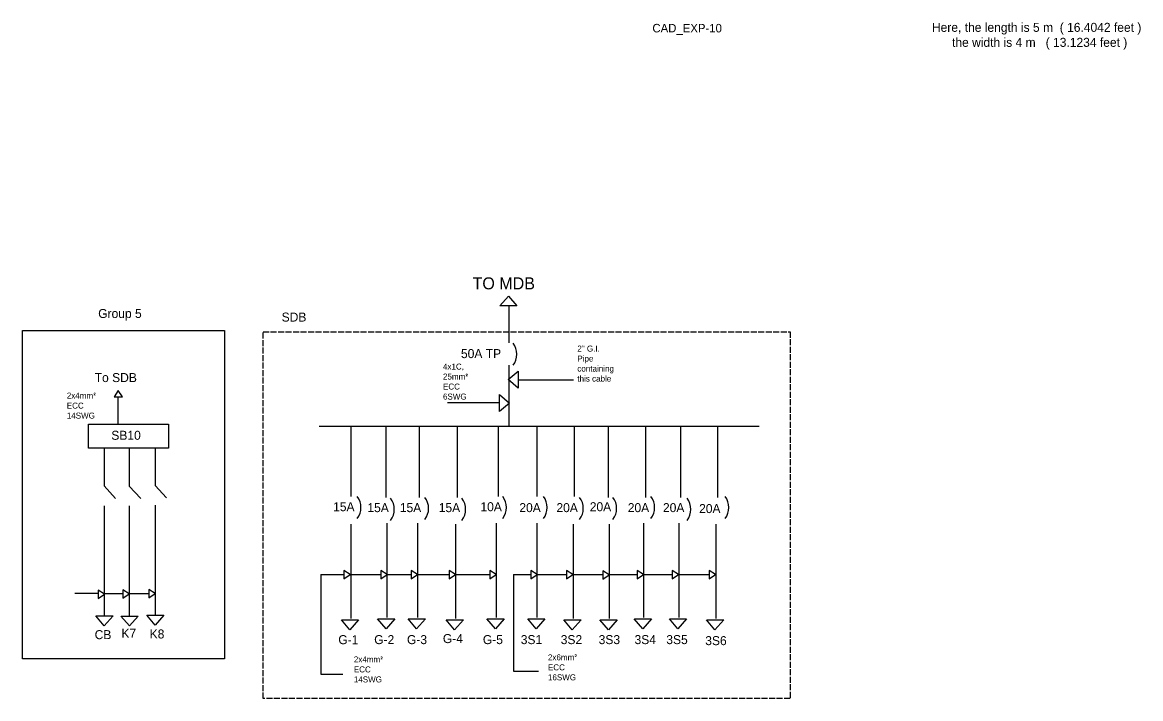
# Model space of a CAD drawing. Header units: inches. Extents: x 833 to 7247, y -1374 to 1597.
# Drawn here: x 4438 to 6674, y -1235 to 118 of the extents above; entities that cross this region are included whole.
import ezdxf

# ---------------------------------------------------------------- set-up
doc = ezdxf.new("R2010")
doc.units = ezdxf.units.IN
doc.header["$MEASUREMENT"] = 0
doc.linetypes.add('ACAD_ISO02W100', pattern=[15, 12, -3])

msp = doc.modelspace()

# ---------------------------------------------------------------- linework, layer by layer
at = {"color": 7}
for p, q in [((5392.26, -449), (5409.77, -429.32)), ((5409.77, -429.32), (5426.66, -449)), ((5426.35, -449), (5392.26, -449)), ((5410.24, -449.25), (5410.24, -523.05)), ((5409.29, -596.38), (5428.98, -579.49)), ((5410.24, -567.92), (5410.24, -689.48)), ((5428.98, -579.81), (5428.98, -613.9)), ((5428.98, -613.9), (5409.29, -596.38)), ((5429.01, -597.02), (5539.59, -597.02)), ((4629.05, -618.3), (4621.11, -631.01)), ((4637.79, -631.01), (4629.05, -618.3)), ((4621.11, -631.01), (4637.79, -631.01)), ((4629.05, -685.72), (4629.05, -631.01)), ((5391.98, -643.01), (5287.41, -643.01)), ((5392, -660.24), (5392, -626.14)), ((5392, -626.14), (5411.69, -643.66)), ((5411.69, -643.66), (5392, -660.55)), ((5031.21, -689.41), (5911.2, -689.41)), ((5094.2, -689.41), (5094.2, -830.07)), ((5164.6, -691.26), (5164.6, -831.92)), ((5231.29, -691.26), (5231.29, -831.92)), ((5307.25, -691.26), (5307.25, -831.92)), ((5388.76, -689.41), (5388.76, -830.07)), ((5466.57, -689.41), (5466.57, -830.07)), ((5540.68, -689.41), (5540.68, -830.07)), ((5609.22, -691.26), (5609.22, -831.92)), ((5683.33, -691.26), (5683.33, -831.92)), ((5753.73, -691.26), (5753.73, -831.92)), ((5827.83, -691.26), (5827.83, -831.92)), ((4601.17, -733.31), (4601.17, -809.23)), ((4651.44, -733.31), (4651.44, -809.58)), ((4702.94, -733.31), (4702.94, -808.01)), ((4601.17, -809.23), (4624.05, -834.17)), ((4651.44, -809.58), (4674.32, -834.52)), ((4702.94, -808.01), (4725.82, -832.95)), ((4601.17, -848.72), (4601.17, -1069.01)), ((4651.44, -849.07), (4651.44, -1069.36)), ((4702.94, -847.49), (4702.94, -1067.79)), ((5094.2, -885.59), (5094.2, -1074.38)), ((5166.45, -883.74), (5166.45, -1072.53)), ((5227.59, -883.74), (5227.59, -1072.53)), ((5303.54, -885.59), (5303.54, -1074.38)), ((5385.06, -883.74), (5385.06, -1072.53)), ((5466.57, -883.74), (5466.57, -1072.53)), ((5538.82, -885.59), (5538.82, -1074.38)), ((5611.08, -885.59), (5611.08, -1074.38)), ((5679.62, -883.74), (5679.62, -1072.53)), ((5750.02, -883.74), (5750.02, -1072.53)), ((5824.12, -885.59), (5824.12, -1074.38)), ((5080.68, -978.29), (5080.68, -994.96)), ((5093.4, -986.23), (5080.68, -978.29)), ((5154.59, -978.29), (5154.59, -994.96)), ((5167.31, -986.23), (5154.59, -978.29)), ((5214.99, -978.29), (5214.99, -994.96)), ((5227.71, -986.23), (5214.99, -978.29)), ((5291.29, -978.29), (5291.29, -994.96)), ((5304, -986.23), (5291.29, -978.29)), ((5372.35, -978.29), (5372.35, -994.96)), ((5385.07, -986.23), (5372.35, -978.29)), ((5454.21, -978.29), (5454.21, -994.96)), ((5466.92, -986.23), (5454.21, -978.29)), ((5525.73, -978.29), (5525.73, -994.96)), ((5538.45, -986.23), (5525.73, -978.29)), ((5598.05, -979.08), (5598.05, -995.76)), ((5610.77, -987.02), (5598.05, -979.08)), ((5667.2, -978.29), (5667.2, -994.96)), ((5679.91, -986.23), (5667.2, -978.29)), ((5737.13, -978.29), (5737.13, -994.96)), ((5749.85, -986.23), (5737.13, -978.29)), ((5811.04, -978.29), (5811.04, -994.96)), ((5823.76, -986.23), (5811.04, -978.29)), ((5034.55, -986.24), (5080.68, -986.24)), ((5034.55, -986.24), (5034.55, -1185.72)), ((5080.68, -994.96), (5093.4, -986.23)), ((5093.38, -986.24), (5154.59, -986.24)), ((5154.59, -994.96), (5167.31, -986.23)), ((5166.45, -986.24), (5214.99, -986.24)), ((5214.99, -994.96), (5227.71, -986.23)), ((5227.59, -986.24), (5291.29, -986.24)), ((5291.29, -994.96), (5304, -986.23)), ((5303.54, -986.24), (5372.35, -986.24)), ((5372.35, -994.96), (5385.07, -986.23)), ((5419.85, -986.24), (5454.21, -986.24)), ((5419.85, -986.24), (5419.85, -1179.37)), ((5454.21, -994.96), (5466.92, -986.23)), ((5466.57, -986.24), (5525.73, -986.24)), ((5525.73, -994.96), (5538.45, -986.23)), ((5538.44, -986.24), (5598.05, -986.24)), ((5598.05, -995.76), (5610.77, -987.02)), ((5609.52, -986.24), (5667.2, -986.24)), ((5667.2, -994.96), (5679.91, -986.23)), ((5679.62, -986.24), (5737.13, -986.24)), ((5737.13, -994.96), (5749.85, -986.23)), ((5749.84, -986.24), (5811.04, -986.24)), ((5811.04, -994.96), (5823.76, -986.23)), ((4589.71, -1024.08), (4542.37, -1024.08)), ((4589.34, -1017.38), (4589.34, -1034.05)), ((4602.06, -1025.32), (4589.34, -1017.38)), ((4589.34, -1034.05), (4602.06, -1025.32)), ((4601.12, -1024.19), (4638.37, -1024.19)), ((4638.37, -1016.65), (4638.37, -1033.33)), ((4651.09, -1024.6), (4638.37, -1016.65)), ((4638.37, -1033.33), (4651.09, -1024.6)), ((4651.45, -1024.19), (4690.01, -1024.19)), ((4690.67, -1016), (4690.67, -1032.68)), ((4703.39, -1023.94), (4690.67, -1016)), ((4690.67, -1032.68), (4703.39, -1023.94)), ((4601.44, -1088.8), (4584.55, -1069.12)), ((4584.86, -1069.12), (4618.96, -1069.12)), ((4618.96, -1069.12), (4601.44, -1088.8)), ((4651.72, -1089.16), (4634.83, -1069.47)), ((4635.14, -1069.47), (4669.23, -1069.47)), ((4669.23, -1069.47), (4651.72, -1089.16)), ((4703.22, -1087.58), (4686.32, -1067.89)), ((4686.64, -1067.89), (4720.73, -1067.89)), ((4720.73, -1067.89), (4703.22, -1087.58)), ((5092.57, -1096.59), (5075.67, -1076.9)), ((5075.99, -1076.9), (5110.08, -1076.9)), ((5110.08, -1076.9), (5092.57, -1096.59)), ((5164.82, -1094.74), (5147.93, -1075.05)), ((5148.24, -1075.05), (5182.33, -1075.05)), ((5182.33, -1075.05), (5164.82, -1094.74)), ((5225.95, -1094.74), (5209.06, -1075.05)), ((5209.37, -1075.05), (5243.47, -1075.05)), ((5243.47, -1075.05), (5225.95, -1094.74)), ((5301.91, -1096.59), (5285.02, -1076.9)), ((5285.33, -1076.9), (5319.43, -1076.9)), ((5319.43, -1076.9), (5301.91, -1096.59)), ((5383.42, -1094.74), (5366.53, -1075.05)), ((5366.85, -1075.05), (5400.94, -1075.05)), ((5400.94, -1075.05), (5383.42, -1094.74)), ((5464.94, -1094.74), (5448.05, -1075.05)), ((5448.36, -1075.05), (5482.45, -1075.05)), ((5482.45, -1075.05), (5464.94, -1094.74)), ((5537.19, -1096.59), (5520.3, -1076.9)), ((5520.61, -1076.9), (5554.71, -1076.9)), ((5554.71, -1076.9), (5537.19, -1096.59)), ((5609.44, -1096.59), (5592.55, -1076.9)), ((5592.86, -1076.9), (5626.96, -1076.9)), ((5626.96, -1076.9), (5609.44, -1096.59)), ((5677.99, -1094.74), (5661.1, -1075.05)), ((5661.41, -1075.05), (5695.5, -1075.05)), ((5695.5, -1075.05), (5677.99, -1094.74)), ((5748.39, -1094.74), (5731.49, -1075.05)), ((5731.81, -1075.05), (5765.9, -1075.05)), ((5765.9, -1075.05), (5748.39, -1094.74)), ((5822.49, -1096.59), (5805.6, -1076.9)), ((5805.91, -1076.9), (5840.01, -1076.9)), ((5840.01, -1076.9), (5822.49, -1096.59)), ((5419.85, -1179.37), (5469.39, -1179.37)), ((5034.55, -1185.72), (5078.38, -1185.72))]:
    msp.add_line(p, q, dxfattribs=at)
for points in [[(4437.65, -498.38), (4841.6, -498.38), (4841.6, -1154.69), (4437.65, -1154.69)], [(4570.2, -685.46), (4729.86, -685.46), (4729.86, -733.31), (4570.2, -733.31)]]:
    msp.add_lwpolyline(points, close=True, dxfattribs=at)
at = {"color": 7, "linetype": 'ACAD_ISO02W100'}
msp.add_lwpolyline([(4918.89, -500.76), (5972.78, -500.76), (5972.78, -1234.52), (4918.89, -1234.52)], close=True, dxfattribs=at)
at = {"color": 7}
for centre in [(5389.59, -545.71), (5077.82, -852.28), (5144.52, -855.98), (5213.06, -854.13), (5287.17, -855.98), (5368.68, -852.28), (5450.19, -852.28), (5522.45, -854.13), (5589.14, -854.13), (5665.1, -852.28), (5737.35, -855.98), (5813.3, -852.28)]:
    msp.add_arc(centre, 36.8, 322.88115, 37.11885, dxfattribs=at)

# ---------------------------------------------------------------- texts
at = {"attachment_point": 1}
for s, insert, char_height, width in [('CAD_EXP-10', (5697.42, 114.91), 17, 258.6631), ('Here, the {\\C4;length} is {\\C1;5 m}  ( {\\C1;16.4042 feet })\\P      the {\\C4;width} is {\\C1;4 m}   ( {\\C1;13.1234 feet })', (6256.33, 117.04), 18, 793.4022)]:
    msp.add_mtext(s, dxfattribs=dict(at, insert=insert, char_height=char_height, width=width))
at = {"color": 7, "attachment_point": 1}
for s, insert, char_height, width in [('TO MDB', (5337.81, -391.96), 24, 272.7124), ('Group 5', (4589.28, -455.26), 18, 272.7124), (' SDB', (4949.41, -462.43), 18, 152.6226), ('50A TP ', (5314.64, -535.44), 18, 129.5702), ('2" G.I.\\PPipe\\Pcontaining\\Pthis cable', (5547.33, -528.38), 12, 157.3921), ('4x1C,\\P25mm{\\fISOCPEUR|b0|i0|c0|p34;²}\\PECC\\P6SWG', (5278.68, -564.38), 12, 157.3921), ('To SDB', (4582.34, -583.41), 18, 152.6226), ('2x4mm{\\fISOCPEUR|b0|i0|c0|p34;²}\\PECC\\P14SWG', (4526.53, -622.43), 12, 157.3921), ('SB10', (4615.54, -698.81), 18, 120.1249), ('15A ', (5059, -841.68), 18, 129.5702), ('15A ', (5127.55, -843.53), 18, 129.5702), ('15A ', (5192.39, -843.53), 18, 129.5702), ('15A ', (5270.2, -843.53), 18, 129.5702), ('10A ', (5353.56, -841.68), 18, 129.5702), ('20A ', (5431.37, -843.53), 18, 129.5702), ('20A ', (5505.48, -843.53), 18, 129.5702), ('20A ', (5572.17, -841.68), 18, 129.5702), ('20A ', (5648.13, -843.53), 18, 129.5702), ('20A ', (5718.53, -843.53), 18, 129.5702), ('20A ', (5790.78, -845.38), 18, 129.5702), ('K7', (4635.72, -1094.87), 18, 129.5702), ('CB', (4582.23, -1097.55), 18, 129.5702), ('K8', (4692.19, -1096.15), 18, 129.5702), ('G-1', (5069.39, -1107.61), 18, 272.7124), ('G-2', (5141.12, -1107.47), 18, 272.7124), ('G-3', (5206.71, -1107.47), 18, 272.7124), ('G-4', (5278.44, -1105.42), 18, 272.7124), ('G-5', (5358.37, -1107.47), 18, 272.7124), ('3S1', (5434.2, -1107.47), 18, 272.7124), ('3S2', (5514.13, -1107.47), 18, 272.7124), ('3S3', (5589.96, -1107.47), 18, 272.7124), ('3S4', (5661.69, -1107.47), 18, 272.7124), ('3S5', (5725.23, -1107.47), 18, 272.7124), ('3S6', (5803.11, -1109.52), 18, 272.7124), ('2x4mm{\\fISOCPEUR|b0|i0|c0|p34;²}\\PECC\\P14SWG', (5100.45, -1150.1), 12, 157.3921), ('2x6mm{\\fISOCPEUR|b0|i0|c0|p34;²}\\PECC\\P16SWG', (5488.56, -1145.93), 12, 157.3921)]:
    msp.add_mtext(s, dxfattribs=dict(at, insert=insert, char_height=char_height, width=width))

doc.saveas('drawing.dxf')
